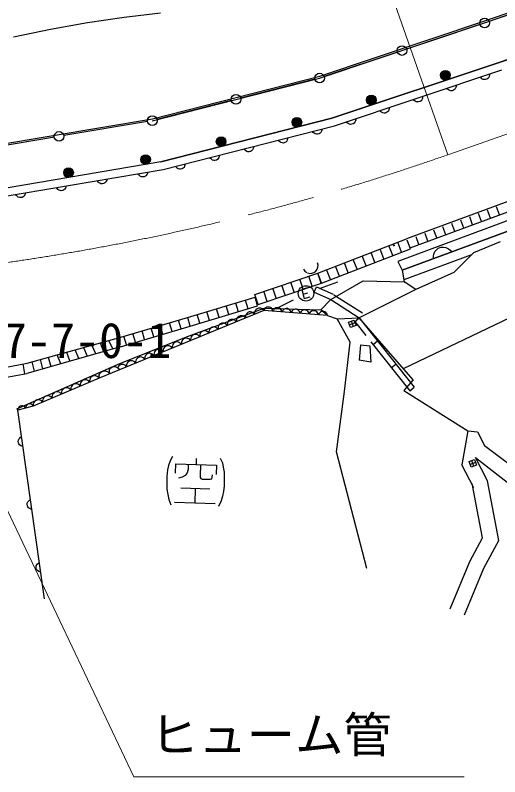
# Model space of a CAD drawing. Units: millimetres, scale not verified. Extents: x 40000 to 680000, y 20000 to 380000.
# Drawn here: x 342368 to 367452, y 236811 to 276264 of the extents above; entities that cross this region are included whole.
import ezdxf
from ezdxf.enums import TextEntityAlignment as Align

# ---------------------------------------------------------------- set-up
doc = ezdxf.new("R2010")
doc.units = ezdxf.units.MM
doc.header["$LTSCALE"] = 1000
doc.linetypes.add('CHAIN', pattern=[18.5, 12, -1.5, 3.5, -1.5])
for name, color, linetype, lineweight in [('M-BGD', 7, 'Continuous', 25), ('M-BMK', 2, 'CHAIN', 13), ('M-BMK-SRVR', 3, 'Continuous', 25), ('M-STR-HTXT', 7, 'Continuous', 13)]:
    doc.layers.add(name, color=color, linetype=linetype, lineweight=lineweight)
doc.styles.add('ＭＳ ゴシック', font='')
doc.styles.get('ＭＳ ゴシック').set_extended_font_data('MS Gothic')

# ---------------------------------------------------------------- blocks, each defined once
blk = doc.blocks.new('BUHIN2')
at = {"color": 7, "linetype": 'Continuous', "lineweight": 25}
for radius in [250, 220, 191, 161, 132, 97.5, 67.5, 38.8, 7.5]:
    blk.add_circle((216, 126), radius, dxfattribs=at)
blk = doc.blocks.new('BUHIN4')
at = {"color": 7, "linetype": 'Continuous', "lineweight": 25}
blk.add_circle((0, 0), 250, dxfattribs=at)
blk = doc.blocks.new('BUHIN6')
at = {"color": 7, "linetype": 'Continuous', "lineweight": 25}
blk.add_lwpolyline([(-126, 216), (-66, 228), (-9, 226), (63, 213), (116, 180), (161, 138), (200, 71), (214, 12), (216, -51), (193, -121), (166, -171), (126, -216)], dxfattribs=at)

msp = doc.modelspace()

# ---------------------------------------------------------------- linework, layer by layer
at = {"layer": 'M-BGD'}
for p, q in [((366665, 275863), (374997, 278739)), ((366677, 275967), (375009, 278844)), ((370594, 277219), (366901, 275944)), ((367426, 273819), (375763, 276698)), ((349885, 276370), (348000, 276147)), ((346115, 275864), (344197, 275525)), ((348000, 276147), (346115, 275864)), ((358123, 273006), (366665, 275863)), ((358135, 273111), (366677, 275967)), ((366428, 275783), (362631, 274514)), ((344197, 275525), (342280, 275124)), ((362157, 274355), (358360, 273086)), ((358766, 270923), (367426, 273819)), ((358893, 270534), (367553, 273429)), ((349474, 270904), (358135, 273111)), ((349462, 270799), (358123, 273006)), ((357881, 272945), (354035, 271965)), ((353550, 271841), (349705, 270861)), ((339109, 269151), (349474, 270904)), ((349216, 270758), (344886, 270025)), ((349903, 268665), (358766, 270923)), ((350031, 268275), (358893, 270534)), ((344393, 269942), (340062, 269210)), ((362807, 264211), (374380, 268481)), ((339482, 266490), (350031, 268275)), ((368749, 266936), (362619, 264675)), ((370625, 266666), (362183, 263505)), ((367436, 265919), (367285, 266329)), ((370776, 266152), (362393, 263051)), ((362393, 263051), (370776, 266152)), ((366510, 265578), (366359, 265987)), ((366973, 265748), (366822, 266158)), ((365584, 265236), (365434, 265644)), ((366047, 265407), (365897, 265815)), ((364195, 264724), (364045, 265131)), ((364658, 264895), (364508, 265302)), ((365121, 265065), (364971, 265473)), ((363270, 264382), (363120, 264788)), ((363733, 264553), (363583, 264959)), ((358029, 262906), (362619, 264675)), ((362371, 263990), (362173, 264503)), ((362463, 257954), (375842, 264363)), ((362807, 264211), (362657, 264617)), ((362831, 264167), (362658, 264617)), ((367467, 264530), (366097, 263958)), ((358216, 262389), (362831, 264167)), ((360990, 263458), (360792, 263971)), ((361450, 263635), (361252, 264148)), ((361910, 263812), (361713, 264326)), ((364040, 263886), (364091, 264022)), ((364091, 264022), (364173, 264117)), ((364173, 264117), (364271, 264191)), ((364271, 264191), (364416, 264244)), ((364416, 264244), (364539, 264252)), ((364539, 264252), (364663, 264234)), ((364663, 264234), (364792, 264165)), ((364792, 264165), (364882, 264094)), ((364882, 264094), (364957, 263999)), ((366097, 263958), (365069, 262931)), ((360069, 263103), (359871, 263616)), ((360529, 263280), (360331, 263793)), ((365986, 263847), (362489, 262553)), ((364017, 263774), (364040, 263886)), ((364020, 263652), (364017, 263774)), ((359148, 262748), (358950, 263261)), ((359608, 262925), (359410, 263439)), ((362183, 263505), (362393, 263051)), ((354766, 261802), (358029, 262906)), ((358205, 262385), (358029, 262906)), ((358227, 262393), (358029, 262906)), ((358687, 262571), (358490, 263084)), ((362393, 263051), (362510, 262450)), ((365069, 262931), (363099, 262051)), ((354943, 261281), (358216, 262389)), ((356807, 261912), (356631, 262433)), ((357273, 262070), (357097, 262591)), ((357739, 262228), (357563, 262749)), ((358125, 262109), (359064, 262451)), ((358708, 261531), (360376, 262495)), ((360376, 262495), (362510, 262450)), ((363099, 262051), (362510, 262450)), ((355875, 261597), (355699, 262118)), ((356341, 261755), (356165, 262275)), ((357500, 262145), (357199, 262060)), ((357199, 262060), (357332, 261590)), ((357838, 261910), (357957, 262185)), ((357957, 262185), (358827, 261806)), ((363099, 262051), (360181, 260589)), ((351294, 260609), (354783, 261653)), ((354943, 261281), (354766, 261802)), ((354918, 261203), (354783, 261653)), ((355409, 261439), (355232, 261960)), ((357270, 261810), (357524, 261881)), ((357332, 261590), (357632, 261675)), ((357838, 261910), (358708, 261531)), ((358869, 261784), (360342, 260842)), ((351428, 260159), (354918, 261203)), ((353422, 260755), (353287, 261206)), ((353921, 260905), (353786, 261355)), ((354419, 261054), (354284, 261504)), ((356754, 261508), (355865, 261049)), ((358195, 261008), (358708, 261531)), ((358708, 261531), (360181, 260589)), ((355239, 260966), (347772, 257901)), ((351287, 259613), (355249, 261094)), ((352425, 260457), (352291, 260907)), ((352924, 260606), (352789, 261056)), ((354361, 260818), (354321, 260768)), ((354410, 260858), (354361, 260818)), ((354483, 260889), (354410, 260858)), ((354546, 260894), (354483, 260889)), ((354610, 260887), (354546, 260894)), ((354678, 260853), (354610, 260887)), ((354725, 260819), (354678, 260853)), ((354765, 260772), (354725, 260819)), ((354770, 260891), (354762, 260834)), ((354762, 260834), (354765, 260772)), ((354795, 260962), (354770, 260891)), ((354835, 261012), (354795, 260962)), ((354884, 261053), (354835, 261012)), ((354957, 261083), (354884, 261053)), ((355020, 261088), (354957, 261083)), ((355084, 261081), (355020, 261088)), ((355152, 261048), (355084, 261081)), ((355199, 261013), (355152, 261048)), ((355239, 260966), (355199, 261013)), ((355262, 261019), (355239, 260966)), ((358529, 260701), (355239, 260966)), ((355249, 261094), (358195, 261008)), ((355293, 261062), (355262, 261019)), ((355343, 261110), (355293, 261062)), ((355397, 261134), (355343, 261110)), ((355454, 261148), (355397, 261134)), ((355527, 261142), (355454, 261148)), ((355580, 261120), (355527, 261142)), ((355630, 261087), (355580, 261120)), ((355672, 261032), (355630, 261087)), ((355696, 260984), (355672, 261032)), ((355709, 260928), (355696, 260984)), ((355732, 260981), (355709, 260928)), ((355763, 261025), (355732, 260981)), ((355813, 261073), (355763, 261025)), ((355867, 261097), (355813, 261073)), ((355924, 261110), (355867, 261097)), ((355997, 261104), (355924, 261110)), ((356050, 261082), (355997, 261104)), ((356100, 261049), (356050, 261082)), ((356142, 260994), (356100, 261049)), ((356166, 260946), (356142, 260994)), ((356179, 260891), (356166, 260946)), ((356202, 260943), (356179, 260891)), ((356233, 260987), (356202, 260943)), ((356283, 261035), (356233, 260987)), ((356337, 261059), (356283, 261035)), ((356394, 261072), (356337, 261059)), ((356467, 261066), (356394, 261072)), ((356520, 261044), (356467, 261066)), ((356570, 261012), (356520, 261044)), ((356611, 260956), (356570, 261012)), ((356636, 260908), (356611, 260956)), ((356649, 260853), (356636, 260908)), ((356672, 260905), (356649, 260853)), ((356703, 260949), (356672, 260905)), ((356753, 260997), (356703, 260949)), ((356807, 261021), (356753, 260997)), ((356864, 261034), (356807, 261021)), ((356937, 261028), (356864, 261034)), ((356990, 261006), (356937, 261028)), ((357040, 260974), (356990, 261006)), ((357081, 260918), (357040, 260974)), ((357106, 260870), (357081, 260918)), ((357119, 260815), (357106, 260870)), ((357142, 260867), (357119, 260815)), ((357173, 260911), (357142, 260867)), ((357223, 260959), (357173, 260911)), ((357277, 260983), (357223, 260959)), ((357334, 260996), (357277, 260983)), ((357407, 260990), (357334, 260996)), ((357460, 260968), (357407, 260990)), ((357510, 260936), (357460, 260968)), ((357551, 260881), (357510, 260936)), ((357576, 260832), (357551, 260881)), ((357589, 260777), (357576, 260832)), ((357612, 260830), (357589, 260777)), ((357643, 260873), (357612, 260830)), ((357693, 260921), (357643, 260873)), ((357747, 260945), (357693, 260921)), ((357804, 260958), (357747, 260945)), ((357877, 260953), (357804, 260958)), ((357930, 260930), (357877, 260953)), ((357980, 260898), (357930, 260930)), ((358021, 260843), (357980, 260898)), ((358046, 260795), (358021, 260843)), ((358059, 260739), (358046, 260795)), ((358082, 260792), (358059, 260739)), ((358113, 260835), (358082, 260792)), ((358163, 260883), (358113, 260835)), ((358217, 260907), (358163, 260883)), ((358529, 260701), (358195, 261008)), ((358274, 260921), (358217, 260907)), ((358346, 260915), (358274, 260921)), ((358400, 260893), (358346, 260915)), ((358450, 260860), (358400, 260893)), ((358491, 260805), (358450, 260860)), ((358516, 260757), (358491, 260805)), ((347831, 259587), (351294, 260609)), ((350956, 260019), (350823, 260470)), ((351428, 260159), (351295, 260609)), ((351927, 260308), (351792, 260758)), ((353413, 260429), (353373, 260379)), ((353462, 260469), (353413, 260429)), ((353535, 260499), (353462, 260469)), ((353598, 260504), (353535, 260499)), ((353662, 260497), (353598, 260504)), ((353729, 260464), (353662, 260497)), ((353777, 260430), (353729, 260464)), ((353817, 260382), (353777, 260430)), ((353822, 260502), (353814, 260445)), ((353814, 260445), (353817, 260382)), ((353847, 260573), (353822, 260502)), ((353887, 260623), (353847, 260573)), ((353936, 260664), (353887, 260623)), ((354009, 260694), (353936, 260664)), ((354072, 260699), (354009, 260694)), ((354136, 260692), (354072, 260699)), ((354204, 260659), (354136, 260692)), ((354251, 260624), (354204, 260659)), ((354291, 260577), (354251, 260624)), ((354296, 260697), (354288, 260639)), ((354288, 260639), (354291, 260577)), ((354321, 260768), (354296, 260697)), ((358529, 260701), (358516, 260757)), ((358529, 260701), (359037, 260543)), ((359037, 260543), (360181, 260589)), ((359699, 259324), (359037, 260543)), ((359629, 260365), (359911, 260468)), ((359873, 260135), (359770, 260416)), ((359911, 260468), (360014, 260186)), ((359922, 260364), (360181, 260589)), ((359945, 260403), (360526, 259670)), ((360181, 260589), (363024, 256997)), ((362970, 257369), (360181, 260589)), ((347813, 259092), (351428, 260159)), ((349540, 259602), (349407, 260052)), ((350012, 259741), (349879, 260192)), ((350484, 259880), (350351, 260331)), ((352465, 260039), (352424, 259989)), ((352513, 260080), (352465, 260039)), ((352587, 260110), (352513, 260080)), ((352650, 260115), (352587, 260110)), ((352714, 260108), (352650, 260115)), ((352781, 260075), (352714, 260108)), ((352829, 260040), (352781, 260075)), ((352869, 259993), (352829, 260040)), ((352874, 260113), (352865, 260056)), ((352865, 260056), (352869, 259993)), ((352899, 260184), (352874, 260113)), ((352939, 260234), (352899, 260184)), ((352987, 260275), (352939, 260234)), ((353061, 260305), (352987, 260275)), ((353124, 260310), (353061, 260305)), ((353188, 260303), (353124, 260310)), ((353255, 260270), (353188, 260303)), ((353303, 260235), (353255, 260270)), ((353343, 260188), (353303, 260235)), ((353348, 260308), (353340, 260250)), ((353340, 260250), (353343, 260188)), ((353373, 260379), (353348, 260308)), ((359732, 260083), (359629, 260365)), ((359962, 260327), (359680, 260224)), ((360014, 260186), (359732, 260083)), ((347783, 258219), (351287, 259613)), ((348123, 259184), (347990, 259635)), ((348596, 259323), (348463, 259774)), ((349068, 259462), (348935, 259913)), ((351476, 259600), (351451, 259529)), ((351517, 259650), (351476, 259600)), ((351565, 259691), (351517, 259650)), ((351639, 259721), (351565, 259691)), ((351702, 259726), (351639, 259721)), ((351765, 259719), (351702, 259726)), ((351833, 259686), (351765, 259719)), ((351881, 259651), (351833, 259686)), ((351921, 259604), (351881, 259651)), ((351926, 259724), (351917, 259666)), ((351917, 259666), (351921, 259604)), ((351950, 259795), (351926, 259724)), ((351991, 259845), (351950, 259795)), ((352039, 259885), (351991, 259845)), ((352113, 259915), (352039, 259885)), ((352176, 259921), (352113, 259915)), ((352240, 259914), (352176, 259921)), ((352307, 259880), (352240, 259914)), ((352355, 259846), (352307, 259880)), ((352395, 259799), (352355, 259846)), ((352400, 259918), (352391, 259861)), ((352391, 259861), (352395, 259799)), ((352424, 259989), (352400, 259918)), ((342977, 258243), (347831, 259587)), ((346757, 259290), (346945, 258844)), ((347427, 258982), (347208, 259415)), ((347611, 259526), (347768, 259079)), ((350528, 259211), (350503, 259140)), ((350569, 259261), (350528, 259211)), ((350617, 259301), (350569, 259261)), ((350690, 259332), (350617, 259301)), ((350753, 259337), (350690, 259332)), ((350817, 259330), (350753, 259337)), ((350885, 259297), (350817, 259330)), ((350932, 259262), (350885, 259297)), ((350972, 259215), (350932, 259262)), ((350977, 259334), (350969, 259277)), ((350969, 259277), (350972, 259215)), ((351002, 259406), (350977, 259334)), ((351043, 259455), (351002, 259406)), ((351091, 259496), (351043, 259455)), ((351165, 259526), (351091, 259496)), ((351228, 259531), (351165, 259526)), ((351291, 259524), (351228, 259531)), ((351359, 259491), (351291, 259524)), ((351406, 259457), (351359, 259491)), ((351447, 259409), (351406, 259457)), ((351451, 259529), (351443, 259472)), ((351443, 259472), (351447, 259409)), ((359416, 256771), (359699, 259324)), ((360779, 259350), (362789, 256811)), ((360893, 259206), (361128, 259392)), ((347813, 259092), (342963, 257707)), ((345022, 258809), (345174, 258368)), ((345652, 258475), (345477, 258935)), ((345896, 259052), (346090, 258600)), ((346535, 258727), (346326, 259171)), ((349580, 258822), (349555, 258751)), ((349620, 258872), (349580, 258822)), ((349669, 258912), (349620, 258872)), ((349742, 258942), (349669, 258912)), ((349805, 258948), (349742, 258942)), ((349869, 258940), (349805, 258948)), ((349937, 258907), (349869, 258940)), ((349984, 258873), (349937, 258907)), ((350024, 258826), (349984, 258873)), ((350029, 258945), (350021, 258888)), ((350021, 258888), (350024, 258826)), ((350054, 259016), (350029, 258945)), ((350094, 259066), (350054, 259016)), ((350143, 259107), (350094, 259066)), ((350216, 259137), (350143, 259107)), ((350279, 259142), (350216, 259137)), ((350343, 259135), (350279, 259142)), ((350411, 259102), (350343, 259135)), ((350458, 259067), (350411, 259102)), ((350498, 259020), (350458, 259067)), ((350503, 259140), (350495, 259082)), ((350495, 259082), (350498, 259020)), ((360240, 259180), (360167, 258393)), ((360240, 259180), (360732, 259144)), ((360732, 259144), (360779, 258291)), ((343788, 257943), (343670, 258435)), ((344073, 258546), (344218, 258065)), ((344720, 258209), (344543, 258677)), ((348632, 258433), (348607, 258361)), ((348672, 258482), (348632, 258433)), ((348721, 258523), (348672, 258482)), ((348794, 258553), (348721, 258523)), ((348857, 258558), (348794, 258553)), ((348921, 258551), (348857, 258558)), ((348989, 258518), (348921, 258551)), ((349036, 258484), (348989, 258518)), ((349076, 258436), (349036, 258484)), ((349081, 258556), (349073, 258499)), ((349073, 258499), (349076, 258436)), ((349106, 258627), (349081, 258556)), ((349146, 258677), (349106, 258627)), ((349195, 258718), (349146, 258677)), ((349268, 258748), (349195, 258718)), ((349331, 258753), (349268, 258748)), ((349395, 258746), (349331, 258753)), ((349463, 258713), (349395, 258746)), ((349510, 258678), (349463, 258713)), ((349550, 258631), (349510, 258678)), ((349555, 258751), (349547, 258693)), ((349547, 258693), (349550, 258631)), ((338329, 257324), (342977, 258243)), ((342451, 255864), (347783, 258219)), ((342864, 257689), (342773, 258203)), ((343231, 258313), (343351, 257818)), ((347314, 257994), (347405, 258043)), ((347405, 258043), (347469, 258063)), ((347469, 258063), (347535, 258065)), ((347535, 258065), (347605, 258036)), ((347605, 258036), (347674, 258000)), ((347686, 258033), (347670, 257997)), ((347729, 258095), (347686, 258033)), ((347780, 258137), (347729, 258095)), ((347846, 258164), (347780, 258137)), ((347909, 258169), (347846, 258164)), ((347973, 258162), (347909, 258169)), ((348040, 258129), (347973, 258162)), ((348088, 258094), (348040, 258129)), ((348128, 258047), (348088, 258094)), ((348133, 258167), (348125, 258109)), ((348125, 258109), (348128, 258047)), ((348158, 258238), (348133, 258167)), ((348198, 258288), (348158, 258238)), ((348246, 258328), (348198, 258288)), ((348320, 258359), (348246, 258328)), ((348383, 258364), (348320, 258359)), ((348447, 258357), (348383, 258364)), ((348514, 258323), (348447, 258357)), ((348562, 258289), (348514, 258323)), ((348602, 258242), (348562, 258289)), ((348607, 258361), (348599, 258304)), ((348599, 258304), (348602, 258242)), ((360779, 258291), (360167, 258393)), ((361841, 258008), (362076, 258195)), ((338415, 256862), (342963, 257707)), ((342861, 257688), (342857, 257711)), ((347772, 257901), (346706, 257463)), ((346710, 257576), (346721, 257649)), ((346721, 257649), (346757, 257718)), ((346757, 257718), (346814, 257768)), ((346814, 257768), (346886, 257810)), ((346886, 257810), (346957, 257840)), ((346957, 257840), (347035, 257834)), ((347035, 257834), (347163, 257789)), ((347163, 257789), (347257, 257690)), ((347245, 257904), (347314, 257994)), ((347245, 257801), (347245, 257904)), ((347257, 257690), (347245, 257801)), ((347674, 258000), (347781, 257905)), ((346706, 257463), (343300, 256006)), ((345760, 257244), (345736, 257171)), ((345801, 257297), (345760, 257244)), ((345851, 257339), (345801, 257297)), ((345926, 257372), (345851, 257339)), ((345991, 257378), (345926, 257372)), ((346057, 257371), (345991, 257378)), ((346128, 257338), (346057, 257371)), ((346177, 257303), (346128, 257338)), ((346219, 257255), (346177, 257303)), ((346222, 257379), (346215, 257319)), ((346215, 257319), (346219, 257255)), ((346247, 257453), (346222, 257379)), ((346288, 257505), (346247, 257453)), ((346337, 257547), (346288, 257505)), ((346413, 257580), (346337, 257547)), ((346466, 257585), (346413, 257580)), ((346544, 257580), (346504, 257583)), ((346614, 257546), (346544, 257580)), ((346663, 257511), (346614, 257546)), ((346706, 257463), (346663, 257511)), ((346710, 257576), (346702, 257526)), ((346702, 257526), (346706, 257463)), ((362970, 257369), (362478, 256818)), ((344829, 256880), (344788, 256828)), ((344878, 256923), (344829, 256880)), ((344953, 256955), (344878, 256923)), ((345018, 256961), (344953, 256955)), ((345084, 256955), (345018, 256961)), ((345155, 256922), (345084, 256955)), ((345204, 256887), (345155, 256922)), ((345246, 256839), (345204, 256887)), ((345249, 256963), (345242, 256903)), ((345242, 256903), (345246, 256839)), ((345274, 257036), (345249, 256963)), ((345315, 257088), (345274, 257036)), ((345364, 257131), (345315, 257088)), ((345440, 257163), (345364, 257131)), ((345505, 257170), (345440, 257163)), ((345571, 257163), (345505, 257170)), ((345641, 257130), (345571, 257163)), ((345691, 257095), (345641, 257130)), ((345733, 257047), (345691, 257095)), ((345736, 257171), (345728, 257111)), ((345728, 257111), (345733, 257047)), ((362789, 256811), (363024, 256997)), ((343856, 256464), (343815, 256412)), ((343905, 256507), (343856, 256464)), ((343980, 256539), (343905, 256507)), ((344045, 256545), (343980, 256539)), ((344111, 256539), (344045, 256545)), ((344182, 256506), (344111, 256539)), ((344231, 256471), (344182, 256506)), ((344273, 256423), (344231, 256471)), ((344277, 256546), (344269, 256487)), ((344269, 256487), (344273, 256423)), ((344301, 256620), (344277, 256546)), ((344342, 256672), (344301, 256620)), ((344391, 256715), (344342, 256672)), ((344467, 256747), (344391, 256715)), ((344532, 256753), (344467, 256747)), ((344598, 256747), (344532, 256753)), ((344668, 256714), (344598, 256747)), ((344718, 256679), (344668, 256714)), ((344760, 256631), (344718, 256679)), ((344763, 256754), (344755, 256695)), ((344755, 256695), (344760, 256631)), ((344788, 256828), (344763, 256754)), ((358996, 253640), (359416, 256771)), ((362478, 256818), (365806, 254732)), ((342946, 256053), (342919, 255999)), ((342984, 256088), (342946, 256053)), ((343027, 256115), (342984, 256088)), ((343089, 256131), (343027, 256115)), ((343140, 256128), (343089, 256131)), ((343190, 256115), (343140, 256128)), ((343240, 256081), (343190, 256115)), ((343274, 256048), (343240, 256081)), ((343300, 256006), (343274, 256048)), ((343304, 256130), (343296, 256071)), ((343296, 256071), (343300, 256006)), ((343328, 256204), (343304, 256130)), ((343369, 256256), (343328, 256204)), ((343419, 256299), (343369, 256256)), ((343494, 256331), (343419, 256299)), ((343559, 256337), (343494, 256331)), ((343625, 256331), (343559, 256337)), ((343695, 256298), (343625, 256331)), ((343745, 256263), (343695, 256298)), ((343787, 256214), (343745, 256263)), ((343790, 256338), (343782, 256279)), ((343782, 256279), (343787, 256214)), ((343815, 256412), (343790, 256338)), ((342451, 255864), (342502, 255803)), ((343300, 256006), (342502, 255803)), ((342506, 255853), (342502, 255803)), ((343890, 246035), (342502, 255803)), ((342519, 255898), (342506, 255853)), ((342547, 255951), (342519, 255898)), ((342585, 255987), (342547, 255951)), ((342628, 256013), (342585, 255987)), ((342690, 256029), (342628, 256013)), ((342741, 256026), (342690, 256029)), ((342791, 256013), (342741, 256026)), ((342841, 255980), (342791, 256013)), ((342875, 255947), (342841, 255980)), ((342901, 255905), (342875, 255947)), ((342905, 255955), (342901, 255905)), ((342919, 255999), (342905, 255955)), ((365806, 254732), (365484, 252977)), ((365806, 254732), (366302, 254673)), ((366302, 254673), (366666, 253974)), ((342521, 254184), (342530, 254244)), ((342532, 254107), (342521, 254184)), ((342530, 254244), (342552, 254303)), ((342558, 254051), (342532, 254107)), ((342552, 254303), (342600, 254359)), ((342600, 254359), (342644, 254396)), ((342644, 254396), (342698, 254422)), ((342595, 254001), (342558, 254051)), ((342656, 253962), (342595, 254001)), ((342709, 253939), (342656, 253962)), ((342769, 253927), (342709, 253939)), ((366666, 253974), (369994, 251460)), ((351741, 253305), (351730, 252990)), ((360574, 247594), (358996, 253640)), ((366813, 252147), (366195, 253344)), ((366195, 253344), (372836, 248142)), ((366813, 252147), (366195, 253344)), ((366103, 251780), (365484, 252977)), ((365866, 253136), (366148, 253239)), ((365969, 252854), (365866, 253136)), ((366199, 253098), (365917, 252995)), ((366250, 252957), (365969, 252854)), ((366109, 252905), (366007, 253187)), ((366148, 253239), (366250, 252957)), ((367398, 249055), (366813, 252147)), ((367398, 249055), (366813, 252147)), ((350937, 251780), (352444, 251727)), ((351687, 251753), (351661, 250996)), ((366560, 249184), (366027, 251998)), ((342984, 250928), (342993, 250988)), ((342995, 250851), (342984, 250928)), ((342993, 250988), (343015, 251047)), ((343015, 251047), (343063, 251103)), ((343063, 251103), (343107, 251140)), ((343107, 251140), (343161, 251166)), ((350611, 251041), (352710, 250967)), ((343021, 250795), (342995, 250851)), ((343058, 250745), (343021, 250795)), ((343119, 250706), (343058, 250745)), ((343172, 250683), (343119, 250706)), ((343231, 250671), (343172, 250683)), ((365904, 247965), (366560, 249184)), ((366627, 247620), (367398, 249055)), ((366627, 247620), (367398, 249055)), ((343456, 247732), (343478, 247791)), ((343478, 247791), (343525, 247847)), ((343525, 247847), (343569, 247883)), ((343569, 247883), (343624, 247910)), ((364880, 245509), (365904, 247965)), ((343447, 247672), (343456, 247732)), ((343458, 247595), (343447, 247672)), ((343483, 247539), (343458, 247595)), ((343521, 247489), (343483, 247539)), ((343582, 247450), (343521, 247489)), ((343634, 247427), (343582, 247450)), ((343694, 247415), (343634, 247427)), ((365618, 245201), (366627, 247620)), ((365618, 245201), (366627, 247620))]:
    msp.add_line(p, q, dxfattribs=at)
for points in [[(452757, 302977), (429269, 295450), (419960, 292205), (411405, 289240), (401290, 285558), (393057, 282580), (384352, 279684), (375763, 276698), (367426, 273819), (358766, 270923), (349903, 268665), (341180, 267189)], [(350507, 253408), (350394, 253179), (350310, 252942), (350257, 252704), (350223, 252375), (350209, 251993), (350222, 251707), (350265, 251428), (350323, 251171), (350419, 250905)], [(352980, 253322), (353099, 253077), (353136, 252859), (353180, 252594), (353191, 252271), (353178, 251889), (353152, 251597), (353091, 251344), (353023, 251099), (352893, 250818)], [(350664, 252547), (350681, 253027), (352780, 252954), (352763, 252466)], [(351325, 253004), (351316, 252742), (351273, 252563), (351170, 252417), (351002, 252333), (350820, 252272)], [(351955, 252975), (351935, 252398), (351939, 252315), (351982, 252261), (352049, 252236), (352454, 252222), (352545, 252249), (352570, 252330), (352575, 252458)]]:
    msp.add_lwpolyline(points, dxfattribs=at)
for centre, radius in [((361961, 264340), 22.5), ((357420, 261852), 398)]:
    msp.add_circle(centre, radius, dxfattribs=at)
for start, end in [(249.4186, 20.5814), (206.927, 243.073)]:
    msp.add_arc((357644, 263291), 400, start, end, dxfattribs=at)
at = {"layer": 'M-BMK'}
msp.add_line((364766, 269037), (417761, 287589), dxfattribs=at)
msp.add_arc((324966, 382258), 120013, 268.93144, 289.3675, dxfattribs=at)
at = {"layer": 'M-STR-HTXT'}
for p, q in [((364766, 269037), (354103, 299368)), ((339063, 256698), (348503, 236811)), ((348503, 236811), (365601, 236811))]:
    msp.add_line(p, q, dxfattribs=at)

# ---------------------------------------------------------------- block references
at = {"layer": 'M-BGD'}
for name, p, rotation in [('BUHIN4', (366665, 275863), 78.6003), ('BUHIN4', (362394, 274434), 78.32056), ('BUHIN2', (364719, 272914), 78.32142), ('BUHIN4', (358123, 273006), 76.22488), ('BUHIN6', (366687, 273140), 258.32201), ('BUHIN6', (364955, 272561), 258.32201), ('BUHIN4', (353793, 271903), 74.12921), ('BUHIN2', (360883, 271631), 78.32142), ('BUHIN6', (363223, 271982), 258.32201), ('BUHIN6', (361491, 271402), 258.32201), ('BUHIN4', (349462, 270799), 71.77988), ('BUHIN2', (357009, 270476), 74.12904), ('BUHIN6', (359759, 270823), 258.32201), ('BUHIN4', (344639, 269984), 69.43055), ('BUHIN6', (358007, 270308), 254.12858), ('BUHIN2', (353089, 269477), 74.12904), ('BUHIN6', (356234, 269856), 254.12858), ('BUHIN6', (354462, 269404), 254.12858), ('BUHIN2', (349157, 268539), 69.43773), ('BUHIN6', (352690, 268953), 254.12858), ('BUHIN6', (350917, 268501), 254.12858), ('BUHIN2', (345168, 267864), 69.43773), ('BUHIN6', (348976, 268097), 249.43799), ('BUHIN6', (346866, 267740), 249.43799), ('BUHIN6', (344756, 267382), 249.43799), ('BUHIN6', (342647, 267025), 249.43799)]:
    msp.add_blockref(name, p, dxfattribs=dict(at, rotation=rotation))

# ---------------------------------------------------------------- texts
at = {"layer": 'M-BMK-SRVR', "style": 'ＭＳ ゴシック'}
msp.add_text('187-7-0-1', height=1833, dxfattribs=at).set_placement((339230, 257954), align=Align.BOTTOM_LEFT)
at = {"layer": 'M-STR-HTXT', "style": 'ＭＳ ゴシック'}
msp.add_text('ヒューム管', height=1833, dxfattribs=at).set_placement((349356, 237525), align=Align.BOTTOM_LEFT)

doc.saveas('drawing.dxf')
